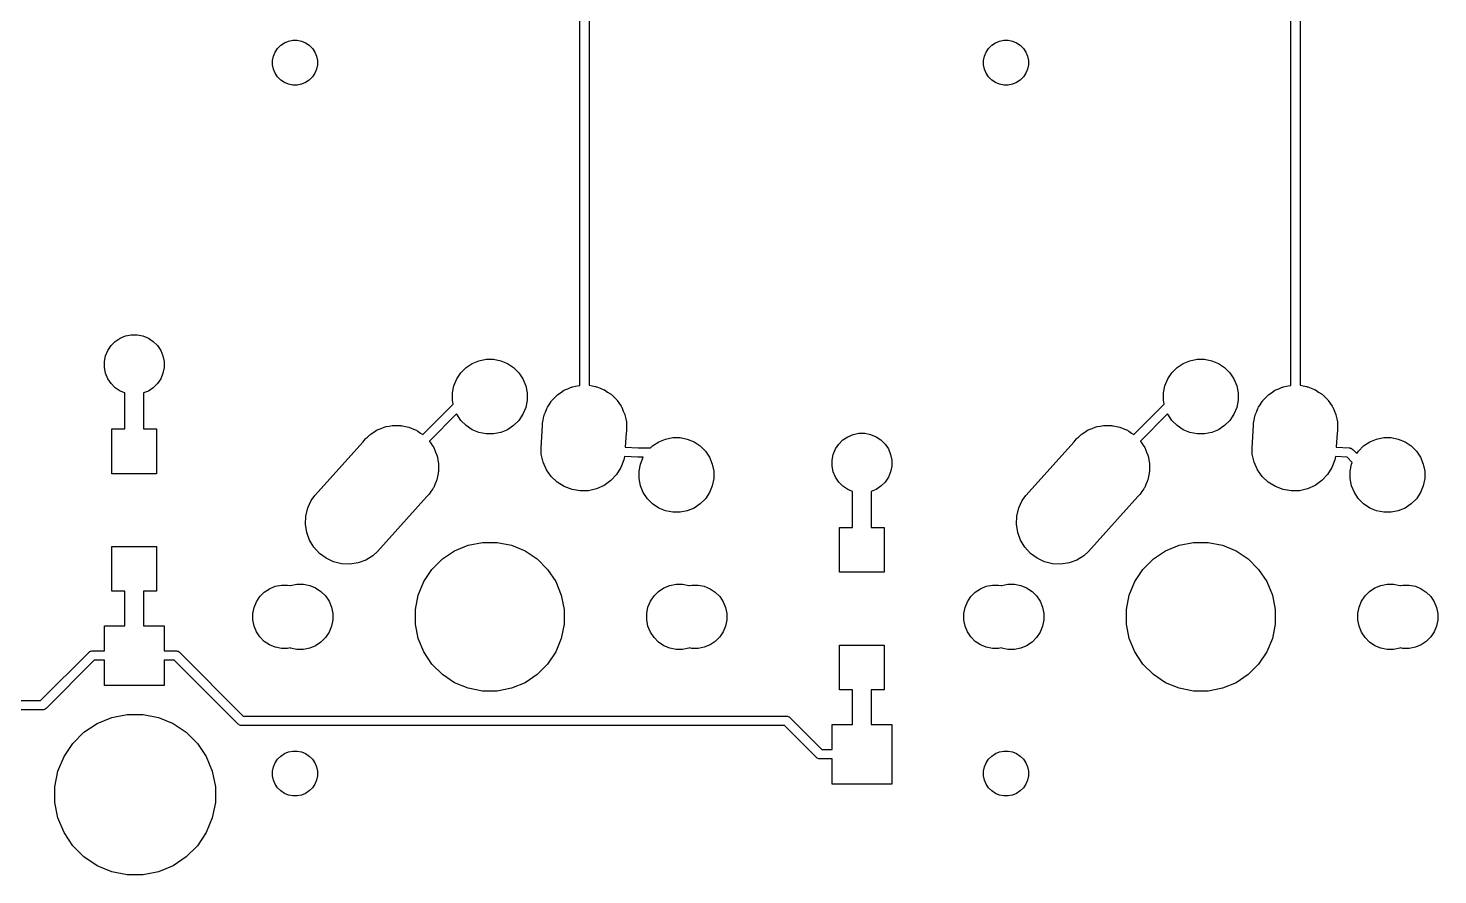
# Model space of a CAD drawing. Extents: x 53 to 306, y -113 to -54.
# Drawn here: x 201.94 to 239.71, y -111.69 to -89 of the extents above; entities that cross this region are included whole.
import ezdxf

# ---------------------------------------------------------------- set-up
doc = ezdxf.new("R2010")
doc.units = 0
doc.layers.add('BLACK', color=7, linetype='CONTINUOUS')

msp = doc.modelspace()

# ---------------------------------------------------------------- linework, layer by layer
at = {"layer": 'BLACK', "linetype": 'CONTINUOUS'}
for p, q in [((235.777, -98.5728), (235.777, -82.9111)), ((236.027, -82.9111), (236.027, -98.5728)), ((216.727, -98.5728), (216.727, -84.3911)), ((216.977, -84.4368), (216.977, -98.5728)), ((208.626, -89.5425), (208.71, -89.459)), ((208.71, -89.459), (208.808, -89.3933)), ((208.808, -89.3933), (208.917, -89.3481)), ((208.917, -89.3481), (209.033, -89.325)), ((209.033, -89.325), (209.151, -89.325)), ((209.151, -89.325), (209.267, -89.3481)), ((209.267, -89.3481), (209.376, -89.3933)), ((209.376, -89.3933), (209.474, -89.459)), ((209.474, -89.459), (209.558, -89.5425)), ((227.676, -89.5425), (227.76, -89.459)), ((227.76, -89.459), (227.858, -89.3933)), ((227.858, -89.3933), (227.967, -89.3481)), ((227.967, -89.3481), (228.083, -89.325)), ((228.083, -89.325), (228.201, -89.325)), ((228.201, -89.325), (228.317, -89.3481)), ((228.317, -89.3481), (228.426, -89.3933)), ((228.426, -89.3933), (228.524, -89.459)), ((228.524, -89.459), (228.608, -89.5425)), ((208.492, -89.8659), (208.515, -89.75)), ((208.492, -89.9841), (208.492, -89.8659)), ((208.515, -89.75), (208.56, -89.6408)), ((208.56, -89.6408), (208.626, -89.5425)), ((209.558, -89.5425), (209.624, -89.6408)), ((209.624, -89.6408), (209.669, -89.75)), ((209.669, -89.75), (209.692, -89.8659)), ((209.692, -89.8659), (209.692, -89.9841)), ((227.542, -89.8659), (227.565, -89.75)), ((227.542, -89.9841), (227.542, -89.8659)), ((227.565, -89.75), (227.61, -89.6408)), ((227.61, -89.6408), (227.676, -89.5425)), ((228.608, -89.5425), (228.674, -89.6408)), ((228.674, -89.6408), (228.719, -89.75)), ((228.719, -89.75), (228.742, -89.8659)), ((228.742, -89.8659), (228.742, -89.9841)), ((208.515, -90.1), (208.492, -89.9841)), ((208.56, -90.2092), (208.515, -90.1)), ((208.626, -90.3075), (208.56, -90.2092)), ((209.624, -90.2092), (209.558, -90.3075)), ((209.669, -90.1), (209.624, -90.2092)), ((209.692, -89.9841), (209.669, -90.1)), ((227.565, -90.1), (227.542, -89.9841)), ((227.61, -90.2092), (227.565, -90.1)), ((227.676, -90.3075), (227.61, -90.2092)), ((228.674, -90.2092), (228.608, -90.3075)), ((228.719, -90.1), (228.674, -90.2092)), ((228.742, -89.9841), (228.719, -90.1)), ((208.71, -90.391), (208.626, -90.3075)), ((208.808, -90.4567), (208.71, -90.391)), ((208.917, -90.5019), (208.808, -90.4567)), ((209.033, -90.525), (208.917, -90.5019)), ((209.151, -90.525), (209.033, -90.525)), ((209.267, -90.5019), (209.151, -90.525)), ((209.376, -90.4567), (209.267, -90.5019)), ((209.474, -90.391), (209.376, -90.4567)), ((209.558, -90.3075), (209.474, -90.391)), ((227.76, -90.391), (227.676, -90.3075)), ((227.858, -90.4567), (227.76, -90.391)), ((227.967, -90.5019), (227.858, -90.4567)), ((228.083, -90.525), (227.967, -90.5019)), ((228.201, -90.525), (228.083, -90.525)), ((228.317, -90.5019), (228.201, -90.525)), ((228.426, -90.4567), (228.317, -90.5019)), ((228.524, -90.391), (228.426, -90.4567)), ((228.608, -90.3075), (228.524, -90.391)), ((204.165, -97.506), (204.276, -97.3946)), ((204.276, -97.3946), (204.407, -97.307)), ((204.407, -97.307), (204.553, -97.2467)), ((204.553, -97.2467), (204.707, -97.216)), ((204.707, -97.216), (204.865, -97.216)), ((204.865, -97.216), (205.019, -97.2467)), ((205.019, -97.2467), (205.165, -97.307)), ((205.165, -97.307), (205.296, -97.3946)), ((205.296, -97.3946), (205.407, -97.506)), ((203.986, -97.9372), (204.017, -97.7826)), ((204.017, -97.7826), (204.077, -97.6371)), ((204.077, -97.6371), (204.165, -97.506)), ((205.407, -97.506), (205.495, -97.6371)), ((205.495, -97.6371), (205.555, -97.7826)), ((205.555, -97.7826), (205.586, -97.9372)), ((203.986, -98.0948), (203.986, -97.9372)), ((204.017, -98.2494), (203.986, -98.0948)), ((205.586, -98.0948), (205.555, -98.2494)), ((205.586, -97.9372), (205.586, -98.0948)), ((213.535, -98.2375), (213.675, -98.0982)), ((213.675, -98.0982), (213.838, -97.9888)), ((213.838, -97.9888), (214.02, -97.9134)), ((214.02, -97.9134), (214.214, -97.875)), ((214.214, -97.875), (214.41, -97.875)), ((214.41, -97.875), (214.604, -97.9134)), ((214.604, -97.9134), (214.786, -97.9888)), ((214.786, -97.9888), (214.949, -98.0982)), ((214.949, -98.0982), (215.089, -98.2375)), ((232.585, -98.2375), (232.725, -98.0982)), ((232.725, -98.0982), (232.888, -97.9888)), ((232.888, -97.9888), (233.07, -97.9134)), ((233.07, -97.9134), (233.264, -97.875)), ((233.264, -97.875), (233.46, -97.875)), ((233.46, -97.875), (233.654, -97.9134)), ((233.654, -97.9134), (233.836, -97.9888)), ((233.836, -97.9888), (233.999, -98.0982)), ((233.999, -98.0982), (234.139, -98.2375)), ((204.077, -98.3949), (204.017, -98.2494)), ((204.165, -98.526), (204.077, -98.3949)), ((204.276, -98.6374), (204.165, -98.526)), ((205.407, -98.526), (205.296, -98.6374)), ((205.495, -98.3949), (205.407, -98.526)), ((205.555, -98.2494), (205.495, -98.3949)), ((213.35, -98.5833), (213.426, -98.4013)), ((213.426, -98.4013), (213.535, -98.2375)), ((215.089, -98.2375), (215.198, -98.4013)), ((215.198, -98.4013), (215.274, -98.5833)), ((232.4, -98.5833), (232.476, -98.4013)), ((232.476, -98.4013), (232.585, -98.2375)), ((234.139, -98.2375), (234.248, -98.4013)), ((234.248, -98.4013), (234.324, -98.5833)), ((204.407, -98.725), (204.276, -98.6374)), ((204.536, -98.7784), (204.407, -98.725)), ((204.536, -99.741), (204.536, -98.7784)), ((205.165, -98.725), (205.036, -98.7784)), ((205.036, -98.7784), (205.036, -99.741)), ((205.296, -98.6374), (205.165, -98.725)), ((213.312, -98.7765), (213.35, -98.5833)), ((213.312, -98.9735), (213.312, -98.7765)), ((215.274, -98.5833), (215.312, -98.7765)), ((215.312, -98.7765), (215.312, -98.9735)), ((215.978, -98.9779), (216.036, -98.9198)), ((216.036, -98.9198), (216.108, -98.8431)), ((216.108, -98.8431), (216.124, -98.832)), ((216.124, -98.832), (216.135, -98.8212)), ((216.135, -98.8212), (216.205, -98.7744)), ((216.205, -98.7744), (216.289, -98.7145)), ((216.289, -98.7145), (216.306, -98.7068)), ((216.306, -98.7068), (216.319, -98.698)), ((216.319, -98.698), (216.399, -98.6649)), ((216.399, -98.6649), (216.491, -98.6236)), ((216.491, -98.6236), (216.509, -98.6195)), ((216.509, -98.6195), (216.524, -98.6132)), ((216.524, -98.6132), (216.612, -98.5958)), ((216.612, -98.5958), (216.707, -98.5738)), ((216.707, -98.5738), (216.725, -98.5733)), ((216.725, -98.5733), (216.727, -98.5728)), ((216.977, -98.5728), (217.056, -98.5886)), ((217.056, -98.5886), (217.147, -98.6038)), ((217.147, -98.6038), (217.163, -98.6097)), ((217.163, -98.6097), (217.18, -98.6132)), ((217.18, -98.6132), (217.271, -98.6509)), ((217.271, -98.6509), (217.354, -98.6824)), ((217.354, -98.6824), (217.368, -98.691)), ((217.368, -98.691), (217.385, -98.698)), ((217.385, -98.698), (217.469, -98.7542)), ((217.469, -98.7542), (217.542, -98.7999)), ((217.542, -98.7999), (217.553, -98.8107)), ((217.553, -98.8107), (217.569, -98.8212)), ((217.569, -98.8212), (217.642, -98.8944)), ((217.642, -98.8944), (217.703, -98.9518)), ((232.362, -98.7765), (232.4, -98.5833)), ((232.362, -98.9735), (232.362, -98.7765)), ((234.324, -98.5833), (234.362, -98.7765)), ((234.362, -98.7765), (234.362, -98.9735)), ((235.028, -98.9779), (235.086, -98.9198)), ((235.086, -98.9198), (235.158, -98.8431)), ((235.158, -98.8431), (235.174, -98.832)), ((235.174, -98.832), (235.185, -98.8212)), ((235.185, -98.8212), (235.255, -98.7744)), ((235.255, -98.7744), (235.339, -98.7145)), ((235.339, -98.7145), (235.356, -98.7068)), ((235.356, -98.7068), (235.369, -98.698)), ((235.369, -98.698), (235.449, -98.6649)), ((235.449, -98.6649), (235.541, -98.6236)), ((235.541, -98.6236), (235.559, -98.6195)), ((235.559, -98.6195), (235.574, -98.6132)), ((235.574, -98.6132), (235.662, -98.5958)), ((235.662, -98.5958), (235.757, -98.5738)), ((235.757, -98.5738), (235.775, -98.5733)), ((235.775, -98.5733), (235.777, -98.5728)), ((236.027, -98.5728), (236.106, -98.5886)), ((236.106, -98.5886), (236.197, -98.6038)), ((236.197, -98.6038), (236.213, -98.6097)), ((236.213, -98.6097), (236.23, -98.6132)), ((236.23, -98.6132), (236.321, -98.6509)), ((236.321, -98.6509), (236.404, -98.6824)), ((236.404, -98.6824), (236.418, -98.691)), ((236.418, -98.691), (236.435, -98.698)), ((236.435, -98.698), (236.519, -98.7542)), ((236.519, -98.7542), (236.592, -98.7999)), ((236.592, -98.7999), (236.603, -98.8107)), ((236.603, -98.8107), (236.619, -98.8212)), ((236.619, -98.8212), (236.692, -98.8944)), ((236.692, -98.8944), (236.753, -98.9518)), ((212.517, -99.8931), (213.333, -99.0775)), ((213.333, -99.0775), (213.312, -98.9735)), ((215.274, -99.1667), (215.198, -99.3487)), ((215.312, -98.9735), (215.274, -99.1667)), ((215.77, -99.3668), (215.801, -99.2936)), ((215.801, -99.2936), (215.839, -99.1923)), ((215.839, -99.1923), (215.849, -99.1756)), ((215.849, -99.1756), (215.855, -99.1621)), ((215.855, -99.1621), (215.9, -99.0952)), ((215.9, -99.0952), (215.957, -99.0045)), ((215.957, -99.0045), (215.97, -98.9903)), ((215.97, -98.9903), (215.978, -98.9779)), ((217.703, -98.9518), (217.712, -98.9643)), ((217.712, -98.9643), (217.726, -98.9779)), ((217.726, -98.9779), (217.785, -99.0657)), ((217.785, -99.0657), (217.832, -99.1323)), ((217.832, -99.1323), (217.838, -99.1459)), ((217.838, -99.1459), (217.849, -99.1621)), ((217.849, -99.1621), (217.89, -99.2613)), ((217.89, -99.2613), (217.923, -99.3344)), ((231.567, -99.8931), (232.383, -99.0775)), ((232.383, -99.0775), (232.362, -98.9735)), ((234.324, -99.1667), (234.248, -99.3487)), ((234.362, -98.9735), (234.324, -99.1667)), ((234.82, -99.3668), (234.851, -99.2936)), ((234.851, -99.2936), (234.889, -99.1923)), ((234.889, -99.1923), (234.899, -99.1756)), ((234.899, -99.1756), (234.905, -99.1621)), ((234.905, -99.1621), (234.95, -99.0952)), ((234.95, -99.0952), (235.007, -99.0045)), ((235.007, -99.0045), (235.02, -98.9903)), ((235.02, -98.9903), (235.028, -98.9779)), ((236.753, -98.9518), (236.762, -98.9643)), ((236.762, -98.9643), (236.776, -98.9779)), ((236.776, -98.9779), (236.835, -99.0657)), ((236.835, -99.0657), (236.882, -99.1323)), ((236.882, -99.1323), (236.888, -99.1459)), ((236.888, -99.1459), (236.899, -99.1621)), ((236.899, -99.1621), (236.94, -99.2613)), ((236.94, -99.2613), (236.973, -99.3344)), ((211.405, -99.7261), (211.484, -99.6932)), ((211.484, -99.6932), (211.508, -99.6884)), ((211.508, -99.6884), (211.532, -99.6798)), ((211.532, -99.6798), (211.617, -99.6667)), ((211.617, -99.6667), (211.701, -99.65)), ((211.701, -99.65), (211.726, -99.65)), ((211.726, -99.65), (211.751, -99.6462)), ((211.751, -99.6462), (211.837, -99.65)), ((211.837, -99.65), (211.923, -99.65)), ((211.923, -99.65), (211.947, -99.6549)), ((211.947, -99.6549), (211.972, -99.656)), ((211.972, -99.656), (212.056, -99.6765)), ((212.056, -99.6765), (212.14, -99.6932)), ((212.14, -99.6932), (212.163, -99.7028)), ((212.163, -99.7028), (212.187, -99.7087)), ((213.423, -99.3411), (212.694, -100.07)), ((213.426, -99.3487), (213.423, -99.3411)), ((213.535, -99.5125), (213.426, -99.3487)), ((213.675, -99.6518), (213.535, -99.5125)), ((213.838, -99.7612), (213.675, -99.6518)), ((214.949, -99.6518), (214.786, -99.7612)), ((215.089, -99.5125), (214.949, -99.6518)), ((215.198, -99.3487), (215.089, -99.5125)), ((215.686, -100.254), (215.727, -99.65)), ((215.727, -99.5842), (215.742, -99.507)), ((215.727, -99.65), (215.727, -99.5842)), ((215.742, -99.507), (215.76, -99.3995)), ((215.76, -99.3995), (215.767, -99.381)), ((215.767, -99.381), (215.77, -99.3668)), ((217.923, -99.3344), (217.926, -99.3486)), ((217.926, -99.3486), (217.934, -99.3668)), ((217.934, -99.3668), (217.955, -99.4732)), ((217.955, -99.4732), (217.973, -99.5503)), ((217.973, -99.5503), (217.973, -99.5647)), ((217.973, -99.5647), (217.977, -99.5842)), ((217.977, -99.5842), (217.977, -99.6933)), ((217.977, -99.6933), (217.978, -99.7163)), ((230.455, -99.7261), (230.534, -99.6932)), ((230.534, -99.6932), (230.558, -99.6884)), ((230.558, -99.6884), (230.582, -99.6798)), ((230.582, -99.6798), (230.667, -99.6667)), ((230.667, -99.6667), (230.751, -99.65)), ((230.751, -99.65), (230.776, -99.65)), ((230.776, -99.65), (230.801, -99.6462)), ((230.801, -99.6462), (230.887, -99.65)), ((230.887, -99.65), (230.973, -99.65)), ((230.973, -99.65), (230.997, -99.6549)), ((230.997, -99.6549), (231.022, -99.656)), ((231.022, -99.656), (231.106, -99.6765)), ((231.106, -99.6765), (231.19, -99.6932)), ((231.19, -99.6932), (231.213, -99.7028)), ((231.213, -99.7028), (231.237, -99.7087)), ((232.473, -99.3411), (231.744, -100.07)), ((232.476, -99.3487), (232.473, -99.3411)), ((232.585, -99.5125), (232.476, -99.3487)), ((232.725, -99.6518), (232.585, -99.5125)), ((232.888, -99.7612), (232.725, -99.6518)), ((233.999, -99.6518), (233.836, -99.7612)), ((234.139, -99.5125), (233.999, -99.6518)), ((234.248, -99.3487), (234.139, -99.5125)), ((234.736, -100.254), (234.777, -99.65)), ((234.777, -99.5842), (234.792, -99.507)), ((234.777, -99.65), (234.777, -99.5842)), ((234.792, -99.507), (234.81, -99.3995)), ((234.81, -99.3995), (234.817, -99.381)), ((234.817, -99.381), (234.82, -99.3668)), ((236.973, -99.3344), (236.976, -99.3486)), ((236.976, -99.3486), (236.984, -99.3668)), ((236.984, -99.3668), (237.005, -99.4732)), ((237.005, -99.4732), (237.023, -99.5503)), ((237.023, -99.5503), (237.023, -99.5647)), ((237.023, -99.5647), (237.027, -99.5842)), ((237.027, -99.5842), (237.027, -99.6933)), ((237.027, -99.6933), (237.028, -99.7163)), ((204.186, -100.941), (204.186, -99.741)), ((204.186, -99.741), (204.536, -99.741)), ((205.036, -99.741), (205.386, -99.741)), ((205.386, -99.741), (205.386, -100.941)), ((210.921, -100.083), (210.938, -100.058)), ((210.938, -100.058), (210.995, -100.001)), ((210.995, -100.001), (211.012, -99.9825)), ((211.012, -99.9825), (211.034, -99.9618)), ((211.034, -99.9618), (211.095, -99.9012)), ((211.095, -99.9012), (211.116, -99.8873)), ((211.116, -99.8873), (211.134, -99.8704)), ((211.134, -99.8704), (211.208, -99.8257)), ((211.208, -99.8257), (211.279, -99.778)), ((211.279, -99.778), (211.302, -99.7685)), ((211.302, -99.7685), (211.324, -99.7555)), ((211.324, -99.7555), (211.405, -99.7261)), ((212.187, -99.7087), (212.265, -99.7451)), ((212.265, -99.7451), (212.345, -99.778)), ((212.345, -99.778), (212.366, -99.7919)), ((212.366, -99.7919), (212.388, -99.8025)), ((212.388, -99.8025), (212.458, -99.8534)), ((212.458, -99.8534), (212.517, -99.8931)), ((212.694, -100.07), (212.7, -100.079)), ((212.7, -100.079), (212.717, -100.097)), ((214.02, -99.8366), (213.838, -99.7612)), ((214.214, -99.875), (214.02, -99.8366)), ((214.41, -99.875), (214.214, -99.875)), ((214.604, -99.8366), (214.41, -99.875)), ((214.786, -99.7612), (214.604, -99.8366)), ((217.969, -99.8471), (217.943, -100.227)), ((217.977, -99.8058), (217.969, -99.8471)), ((217.978, -99.7163), (217.977, -99.7265)), ((217.977, -99.7265), (217.977, -99.8058)), ((218.838, -100.089), (219.02, -100.013)), ((219.02, -100.013), (219.214, -99.975)), ((219.214, -99.975), (219.41, -99.975)), ((219.41, -99.975), (219.604, -100.013)), ((219.604, -100.013), (219.786, -100.089)), ((223.661, -100.148), (223.772, -100.037)), ((223.772, -100.037), (223.903, -99.949)), ((223.903, -99.949), (224.049, -99.8887)), ((224.049, -99.8887), (224.203, -99.858)), ((224.203, -99.858), (224.361, -99.858)), ((224.361, -99.858), (224.515, -99.8887)), ((224.515, -99.8887), (224.661, -99.949)), ((224.661, -99.949), (224.792, -100.037)), ((224.792, -100.037), (224.903, -100.148)), ((229.971, -100.083), (229.988, -100.058)), ((229.988, -100.058), (230.045, -100.001)), ((230.045, -100.001), (230.062, -99.9825)), ((230.062, -99.9825), (230.084, -99.9618)), ((230.084, -99.9618), (230.145, -99.9012)), ((230.145, -99.9012), (230.166, -99.8873)), ((230.166, -99.8873), (230.184, -99.8704)), ((230.184, -99.8704), (230.258, -99.8257)), ((230.258, -99.8257), (230.329, -99.778)), ((230.329, -99.778), (230.352, -99.7685)), ((230.352, -99.7685), (230.374, -99.7555)), ((230.374, -99.7555), (230.455, -99.7261)), ((231.237, -99.7087), (231.315, -99.7451)), ((231.315, -99.7451), (231.395, -99.778)), ((231.395, -99.778), (231.416, -99.7919)), ((231.416, -99.7919), (231.438, -99.8025)), ((231.438, -99.8025), (231.508, -99.8534)), ((231.508, -99.8534), (231.567, -99.8931)), ((231.744, -100.07), (231.75, -100.079)), ((231.75, -100.079), (231.767, -100.097)), ((233.07, -99.8366), (232.888, -99.7612)), ((233.264, -99.875), (233.07, -99.8366)), ((233.46, -99.875), (233.264, -99.875)), ((233.654, -99.8366), (233.46, -99.875)), ((233.836, -99.7612), (233.654, -99.8366)), ((237.019, -99.8471), (236.993, -100.227)), ((237.027, -99.8058), (237.019, -99.8471)), ((237.028, -99.7163), (237.027, -99.7265)), ((237.027, -99.7265), (237.027, -99.8058)), ((237.888, -100.089), (238.07, -100.013)), ((238.07, -100.013), (238.264, -99.975)), ((238.264, -99.975), (238.46, -99.975)), ((238.46, -99.975), (238.654, -100.013)), ((238.654, -100.013), (238.836, -100.089)), ((209.628, -101.525), (210.921, -100.083)), ((212.717, -100.097), (212.761, -100.171)), ((212.761, -100.171), (212.809, -100.242)), ((212.809, -100.242), (212.819, -100.265)), ((212.819, -100.265), (212.831, -100.287)), ((212.831, -100.287), (212.861, -100.367)), ((212.861, -100.367), (212.894, -100.447)), ((212.894, -100.447), (212.899, -100.471)), ((215.691, -100.42), (215.686, -100.254)), ((215.741, -100.636), (215.691, -100.42)), ((217.943, -100.227), (218.29, -100.25)), ((218.29, -100.25), (218.622, -100.25)), ((218.622, -100.25), (218.675, -100.198)), ((218.675, -100.198), (218.838, -100.089)), ((219.786, -100.089), (219.949, -100.198)), ((219.949, -100.198), (220.089, -100.338)), ((220.089, -100.338), (220.198, -100.501)), ((223.482, -100.579), (223.513, -100.425)), ((223.513, -100.425), (223.573, -100.279)), ((223.573, -100.279), (223.661, -100.148)), ((224.903, -100.148), (224.991, -100.279)), ((224.991, -100.279), (225.051, -100.425)), ((225.051, -100.425), (225.082, -100.579)), ((228.678, -101.525), (229.971, -100.083)), ((231.767, -100.097), (231.811, -100.171)), ((231.811, -100.171), (231.859, -100.242)), ((231.859, -100.242), (231.869, -100.265)), ((231.869, -100.265), (231.881, -100.287)), ((231.881, -100.287), (231.911, -100.367)), ((231.911, -100.367), (231.944, -100.447)), ((231.944, -100.447), (231.949, -100.471)), ((234.741, -100.42), (234.736, -100.254)), ((234.791, -100.636), (234.741, -100.42)), ((236.993, -100.227), (237.334, -100.25)), ((237.334, -100.25), (237.335, -100.25)), ((237.335, -100.25), (237.346, -100.251)), ((237.346, -100.251), (237.35, -100.251)), ((237.35, -100.251), (237.352, -100.251)), ((237.352, -100.251), (237.36, -100.252)), ((237.36, -100.252), (237.364, -100.253)), ((237.364, -100.253), (237.368, -100.254)), ((237.368, -100.254), (237.376, -100.257)), ((237.376, -100.257), (237.384, -100.259)), ((237.384, -100.259), (237.387, -100.261)), ((237.387, -100.261), (237.391, -100.263)), ((237.391, -100.263), (237.398, -100.267)), ((237.398, -100.267), (237.405, -100.271)), ((237.405, -100.271), (237.409, -100.274)), ((237.409, -100.274), (237.412, -100.276)), ((237.412, -100.276), (237.418, -100.281)), ((237.418, -100.281), (237.424, -100.287)), ((237.424, -100.287), (237.427, -100.29)), ((237.427, -100.29), (237.43, -100.293)), ((237.43, -100.293), (237.431, -100.295)), ((237.431, -100.295), (237.541, -100.404)), ((237.541, -100.404), (237.585, -100.338)), ((237.585, -100.338), (237.725, -100.198)), ((237.725, -100.198), (237.888, -100.089)), ((238.836, -100.089), (238.999, -100.198)), ((238.999, -100.198), (239.139, -100.338)), ((239.139, -100.338), (239.248, -100.501)), ((212.899, -100.471), (212.907, -100.495)), ((212.907, -100.495), (212.92, -100.58)), ((212.92, -100.58), (212.937, -100.664)), ((212.937, -100.664), (212.937, -100.689)), ((212.937, -100.689), (212.941, -100.714)), ((212.941, -100.714), (212.937, -100.8)), ((212.937, -100.8), (212.937, -100.886)), ((215.832, -100.838), (215.741, -100.636)), ((217.825, -100.778), (217.707, -100.966)), ((217.903, -100.57), (217.825, -100.778)), ((217.919, -100.476), (217.903, -100.57)), ((218.275, -100.5), (217.919, -100.476)), ((218.279, -100.5), (218.275, -100.5)), ((218.281, -100.5), (218.279, -100.5)), ((218.283, -100.501), (218.281, -100.5)), ((218.287, -100.5), (218.283, -100.501)), ((218.426, -100.5), (218.287, -100.5)), ((218.312, -100.877), (218.35, -100.683)), ((218.35, -100.683), (218.426, -100.501)), ((218.426, -100.501), (218.426, -100.5)), ((220.198, -100.501), (220.274, -100.683)), ((220.274, -100.683), (220.312, -100.877)), ((223.482, -100.737), (223.482, -100.579)), ((223.513, -100.891), (223.482, -100.737)), ((225.082, -100.737), (225.051, -100.891)), ((225.082, -100.579), (225.082, -100.737)), ((231.949, -100.471), (231.957, -100.495)), ((231.957, -100.495), (231.97, -100.58)), ((231.97, -100.58), (231.987, -100.664)), ((231.987, -100.664), (231.987, -100.689)), ((231.987, -100.689), (231.991, -100.714)), ((231.991, -100.714), (231.987, -100.8)), ((231.987, -100.8), (231.987, -100.886)), ((234.882, -100.838), (234.791, -100.636)), ((236.875, -100.778), (236.757, -100.966)), ((236.953, -100.57), (236.875, -100.778)), ((236.969, -100.476), (236.953, -100.57)), ((237.28, -100.497), (236.969, -100.476)), ((237.42, -100.637), (237.28, -100.497)), ((237.362, -100.877), (237.4, -100.683)), ((237.4, -100.683), (237.42, -100.637)), ((239.248, -100.501), (239.324, -100.683)), ((239.324, -100.683), (239.362, -100.877)), ((205.386, -100.941), (204.186, -100.941)), ((212.878, -101.15), (212.842, -101.228)), ((212.884, -101.126), (212.878, -101.15)), ((212.894, -101.103), (212.884, -101.126)), ((212.911, -101.019), (212.894, -101.103)), ((212.931, -100.935), (212.911, -101.019)), ((212.932, -100.91), (212.931, -100.935)), ((212.937, -100.886), (212.932, -100.91)), ((215.96, -101.018), (215.832, -100.838)), ((216.121, -101.17), (215.96, -101.018)), ((216.309, -101.288), (216.121, -101.17)), ((217.555, -101.127), (217.375, -101.255)), ((217.707, -100.966), (217.555, -101.127)), ((218.312, -101.073), (218.312, -100.877)), ((218.35, -101.267), (218.312, -101.073)), ((220.312, -101.073), (220.274, -101.267)), ((220.312, -100.877), (220.312, -101.073)), ((223.573, -101.037), (223.513, -100.891)), ((223.661, -101.168), (223.573, -101.037)), ((223.772, -101.279), (223.661, -101.168)), ((224.903, -101.168), (224.792, -101.279)), ((224.991, -101.037), (224.903, -101.168)), ((225.051, -100.891), (224.991, -101.037)), ((231.928, -101.15), (231.892, -101.228)), ((231.934, -101.126), (231.928, -101.15)), ((231.944, -101.103), (231.934, -101.126)), ((231.961, -101.019), (231.944, -101.103)), ((231.981, -100.935), (231.961, -101.019)), ((231.982, -100.91), (231.981, -100.935)), ((231.987, -100.886), (231.982, -100.91)), ((235.01, -101.018), (234.882, -100.838)), ((235.171, -101.17), (235.01, -101.018)), ((235.359, -101.288), (235.171, -101.17)), ((236.605, -101.127), (236.425, -101.255)), ((236.757, -100.966), (236.605, -101.127)), ((237.362, -101.073), (237.362, -100.877)), ((237.4, -101.267), (237.362, -101.073)), ((239.362, -101.073), (239.324, -101.267)), ((239.362, -100.877), (239.362, -101.073)), ((209.529, -101.659), (209.628, -101.525)), ((212.629, -101.549), (211.302, -103.027)), ((212.686, -101.492), (212.629, -101.549)), ((212.734, -101.42), (212.686, -101.492)), ((212.785, -101.351), (212.734, -101.42)), ((212.795, -101.329), (212.785, -101.351)), ((212.809, -101.308), (212.795, -101.329)), ((212.842, -101.228), (212.809, -101.308)), ((216.517, -101.366), (216.309, -101.288)), ((216.735, -101.403), (216.517, -101.366)), ((216.957, -101.396), (216.735, -101.403)), ((217.173, -101.346), (216.957, -101.396)), ((217.375, -101.255), (217.173, -101.346)), ((218.426, -101.449), (218.35, -101.267)), ((218.535, -101.612), (218.426, -101.449)), ((220.198, -101.449), (220.089, -101.612)), ((220.274, -101.267), (220.198, -101.449)), ((223.903, -101.367), (223.772, -101.279)), ((224.032, -101.42), (223.903, -101.367)), ((224.032, -102.383), (224.032, -101.42)), ((224.661, -101.367), (224.532, -101.42)), ((224.532, -101.42), (224.532, -102.383)), ((224.792, -101.279), (224.661, -101.367)), ((228.579, -101.659), (228.678, -101.525)), ((231.679, -101.549), (230.352, -103.027)), ((231.736, -101.492), (231.679, -101.549)), ((231.784, -101.42), (231.736, -101.492)), ((231.835, -101.351), (231.784, -101.42)), ((231.845, -101.329), (231.835, -101.351)), ((231.859, -101.308), (231.845, -101.329)), ((231.892, -101.228), (231.859, -101.308)), ((235.567, -101.366), (235.359, -101.288)), ((235.785, -101.403), (235.567, -101.366)), ((236.007, -101.396), (235.785, -101.403)), ((236.223, -101.346), (236.007, -101.396)), ((236.425, -101.255), (236.223, -101.346)), ((237.476, -101.449), (237.4, -101.267)), ((237.585, -101.612), (237.476, -101.449)), ((239.248, -101.449), (239.139, -101.612)), ((239.324, -101.267), (239.248, -101.449)), ((209.383, -102.075), (209.436, -101.86)), ((209.436, -101.86), (209.529, -101.659)), ((218.675, -101.752), (218.535, -101.612)), ((218.838, -101.861), (218.675, -101.752)), ((219.02, -101.937), (218.838, -101.861)), ((219.214, -101.975), (219.02, -101.937)), ((219.604, -101.937), (219.41, -101.975)), ((219.786, -101.861), (219.604, -101.937)), ((219.949, -101.752), (219.786, -101.861)), ((220.089, -101.612), (219.949, -101.752)), ((228.433, -102.075), (228.486, -101.86)), ((228.486, -101.86), (228.579, -101.659)), ((237.725, -101.752), (237.585, -101.612)), ((237.888, -101.861), (237.725, -101.752)), ((238.07, -101.937), (237.888, -101.861)), ((238.264, -101.975), (238.07, -101.937)), ((238.654, -101.937), (238.46, -101.975)), ((238.836, -101.861), (238.654, -101.937)), ((238.999, -101.752), (238.836, -101.861)), ((239.139, -101.612), (238.999, -101.752)), ((209.373, -102.296), (209.383, -102.075)), ((209.407, -102.515), (209.373, -102.296)), ((219.41, -101.975), (219.214, -101.975)), ((228.423, -102.296), (228.433, -102.075)), ((228.457, -102.515), (228.423, -102.296)), ((238.46, -101.975), (238.264, -101.975)), ((209.483, -102.723), (209.407, -102.515)), ((209.597, -102.913), (209.483, -102.723)), ((223.682, -103.583), (223.682, -102.383)), ((223.682, -102.383), (224.032, -102.383)), ((224.532, -102.383), (224.882, -102.383)), ((224.882, -102.383), (224.882, -103.583)), ((228.533, -102.723), (228.457, -102.515)), ((228.647, -102.913), (228.533, -102.723)), ((204.186, -104.091), (204.186, -102.891)), ((204.186, -102.891), (205.386, -102.891)), ((205.386, -102.891), (205.386, -104.091)), ((209.747, -103.076), (209.597, -102.913)), ((209.926, -103.208), (209.747, -103.076)), ((211.302, -103.027), (211.18, -103.14)), ((213.041, -103.226), (213.368, -103.008)), ((213.368, -103.008), (213.73, -102.858)), ((213.73, -102.858), (214.116, -102.781)), ((214.116, -102.781), (214.508, -102.781)), ((214.508, -102.781), (214.894, -102.858)), ((214.894, -102.858), (215.256, -103.008)), ((215.256, -103.008), (215.583, -103.226)), ((228.797, -103.076), (228.647, -102.913)), ((228.976, -103.208), (228.797, -103.076)), ((230.352, -103.027), (230.23, -103.14)), ((232.091, -103.226), (232.418, -103.008)), ((232.418, -103.008), (232.78, -102.858)), ((232.78, -102.858), (233.166, -102.781)), ((233.166, -102.781), (233.558, -102.781)), ((233.558, -102.781), (233.944, -102.858)), ((233.944, -102.858), (234.306, -103.008)), ((234.306, -103.008), (234.633, -103.226)), ((210.127, -103.301), (209.926, -103.208)), ((210.342, -103.354), (210.127, -103.301)), ((210.563, -103.364), (210.342, -103.354)), ((210.782, -103.33), (210.563, -103.364)), ((210.99, -103.254), (210.782, -103.33)), ((211.18, -103.14), (210.99, -103.254)), ((212.763, -103.504), (213.041, -103.226)), ((215.583, -103.226), (215.861, -103.504)), ((229.177, -103.301), (228.976, -103.208)), ((229.392, -103.354), (229.177, -103.301)), ((229.613, -103.364), (229.392, -103.354)), ((229.832, -103.33), (229.613, -103.364)), ((230.04, -103.254), (229.832, -103.33)), ((230.23, -103.14), (230.04, -103.254)), ((231.813, -103.504), (232.091, -103.226)), ((234.633, -103.226), (234.911, -103.504)), ((212.395, -104.193), (212.545, -103.831)), ((212.545, -103.831), (212.763, -103.504)), ((215.861, -103.504), (216.079, -103.831)), ((216.079, -103.831), (216.229, -104.193)), ((224.882, -103.583), (223.682, -103.583)), ((231.445, -104.193), (231.595, -103.831)), ((231.595, -103.831), (231.813, -103.504)), ((234.911, -103.504), (235.129, -103.831)), ((235.129, -103.831), (235.279, -104.193)), ((204.536, -104.091), (204.186, -104.091)), ((204.536, -105.016), (204.536, -104.091)), ((205.386, -104.091), (205.036, -104.091)), ((205.036, -104.091), (205.036, -105.016)), ((208.059, -104.372), (208.152, -104.233)), ((208.152, -104.233), (208.27, -104.115)), ((208.27, -104.115), (208.409, -104.022)), ((208.409, -104.022), (208.564, -103.958)), ((208.564, -103.958), (208.728, -103.925)), ((208.728, -103.925), (208.896, -103.925)), ((208.896, -103.925), (208.965, -103.939)), ((208.965, -103.939), (208.977, -103.934)), ((208.977, -103.934), (209.146, -103.9)), ((209.146, -103.9), (209.318, -103.9)), ((209.318, -103.9), (209.487, -103.934)), ((209.487, -103.934), (209.646, -104)), ((209.646, -104), (209.79, -104.095)), ((209.79, -104.095), (209.912, -104.217)), ((209.912, -104.217), (210.007, -104.361)), ((212.318, -104.579), (212.395, -104.193)), ((216.229, -104.193), (216.306, -104.579)), ((218.617, -104.361), (218.712, -104.217)), ((218.712, -104.217), (218.834, -104.095)), ((218.834, -104.095), (218.978, -104)), ((218.978, -104), (219.137, -103.934)), ((219.137, -103.934), (219.306, -103.9)), ((219.306, -103.9), (219.478, -103.9)), ((219.478, -103.9), (219.647, -103.934)), ((219.647, -103.934), (219.659, -103.939)), ((219.659, -103.939), (219.728, -103.925)), ((219.728, -103.925), (219.896, -103.925)), ((219.896, -103.925), (220.06, -103.958)), ((220.06, -103.958), (220.215, -104.022)), ((220.215, -104.022), (220.354, -104.115)), ((220.354, -104.115), (220.472, -104.233)), ((220.472, -104.233), (220.565, -104.372)), ((227.109, -104.372), (227.202, -104.233)), ((227.202, -104.233), (227.32, -104.115)), ((227.32, -104.115), (227.459, -104.022)), ((227.459, -104.022), (227.614, -103.958)), ((227.614, -103.958), (227.778, -103.925)), ((227.778, -103.925), (227.946, -103.925)), ((227.946, -103.925), (228.015, -103.939)), ((228.015, -103.939), (228.027, -103.934)), ((228.027, -103.934), (228.196, -103.9)), ((228.196, -103.9), (228.368, -103.9)), ((228.368, -103.9), (228.537, -103.934)), ((228.537, -103.934), (228.696, -104)), ((228.696, -104), (228.84, -104.095)), ((228.84, -104.095), (228.962, -104.217)), ((228.962, -104.217), (229.057, -104.361)), ((231.368, -104.579), (231.445, -104.193)), ((235.279, -104.193), (235.356, -104.579)), ((237.667, -104.361), (237.762, -104.217)), ((237.762, -104.217), (237.884, -104.095)), ((237.884, -104.095), (238.028, -104)), ((238.028, -104), (238.187, -103.934)), ((238.187, -103.934), (238.356, -103.9)), ((238.356, -103.9), (238.528, -103.9)), ((238.528, -103.9), (238.697, -103.934)), ((238.697, -103.934), (238.709, -103.939)), ((238.709, -103.939), (238.778, -103.925)), ((238.778, -103.925), (238.946, -103.925)), ((238.946, -103.925), (239.11, -103.958)), ((239.11, -103.958), (239.265, -104.022)), ((239.265, -104.022), (239.404, -104.115)), ((239.404, -104.115), (239.522, -104.233)), ((239.522, -104.233), (239.615, -104.372)), ((207.962, -104.691), (207.995, -104.527)), ((207.995, -104.527), (208.059, -104.372)), ((210.007, -104.361), (210.073, -104.52)), ((210.073, -104.52), (210.107, -104.689)), ((212.318, -104.971), (212.318, -104.579)), ((216.306, -104.579), (216.306, -104.971)), ((218.517, -104.689), (218.551, -104.52)), ((218.551, -104.52), (218.617, -104.361)), ((220.565, -104.372), (220.629, -104.527)), ((220.629, -104.527), (220.662, -104.691)), ((227.012, -104.691), (227.045, -104.527)), ((227.045, -104.527), (227.109, -104.372)), ((229.057, -104.361), (229.123, -104.52)), ((229.123, -104.52), (229.157, -104.689)), ((231.368, -104.971), (231.368, -104.579)), ((235.356, -104.579), (235.356, -104.971)), ((237.567, -104.689), (237.601, -104.52)), ((237.601, -104.52), (237.667, -104.361)), ((239.615, -104.372), (239.679, -104.527)), ((239.679, -104.527), (239.712, -104.691)), ((207.962, -104.859), (207.962, -104.691)), ((207.995, -105.023), (207.962, -104.859)), ((210.107, -104.861), (210.073, -105.03)), ((210.107, -104.689), (210.107, -104.861)), ((212.395, -105.357), (212.318, -104.971)), ((216.306, -104.971), (216.229, -105.357)), ((218.517, -104.861), (218.517, -104.689)), ((218.551, -105.03), (218.517, -104.861)), ((220.662, -104.859), (220.629, -105.023)), ((220.662, -104.691), (220.662, -104.859)), ((227.012, -104.859), (227.012, -104.691)), ((227.045, -105.023), (227.012, -104.859)), ((229.157, -104.861), (229.123, -105.03)), ((229.157, -104.689), (229.157, -104.861)), ((231.445, -105.357), (231.368, -104.971)), ((235.356, -104.971), (235.279, -105.357)), ((237.567, -104.861), (237.567, -104.689)), ((237.601, -105.03), (237.567, -104.861)), ((239.712, -104.859), (239.679, -105.023)), ((239.712, -104.691), (239.712, -104.859)), ((203.986, -105.691), (203.986, -105.016)), ((203.986, -105.016), (204.536, -105.016)), ((205.036, -105.016), (205.586, -105.016)), ((205.586, -105.016), (205.586, -105.691)), ((208.059, -105.178), (207.995, -105.023)), ((208.152, -105.317), (208.059, -105.178)), ((208.27, -105.435), (208.152, -105.317)), ((209.912, -105.333), (209.79, -105.455)), ((210.007, -105.189), (209.912, -105.333)), ((210.073, -105.03), (210.007, -105.189)), ((212.545, -105.719), (212.395, -105.357)), ((216.229, -105.357), (216.079, -105.719)), ((218.617, -105.189), (218.551, -105.03)), ((218.712, -105.333), (218.617, -105.189)), ((218.834, -105.455), (218.712, -105.333)), ((220.472, -105.317), (220.354, -105.435)), ((220.565, -105.178), (220.472, -105.317)), ((220.629, -105.023), (220.565, -105.178)), ((227.109, -105.178), (227.045, -105.023)), ((227.202, -105.317), (227.109, -105.178)), ((227.32, -105.435), (227.202, -105.317)), ((228.962, -105.333), (228.84, -105.455)), ((229.057, -105.189), (228.962, -105.333)), ((229.123, -105.03), (229.057, -105.189)), ((231.595, -105.719), (231.445, -105.357)), ((235.279, -105.357), (235.129, -105.719)), ((237.667, -105.189), (237.601, -105.03)), ((237.762, -105.333), (237.667, -105.189)), ((237.884, -105.455), (237.762, -105.333)), ((239.522, -105.317), (239.404, -105.435)), ((239.615, -105.178), (239.522, -105.317)), ((239.679, -105.023), (239.615, -105.178)), ((202.278, -107.022), (203.568, -105.732)), ((203.568, -105.732), (203.572, -105.727)), ((203.572, -105.727), (203.577, -105.723)), ((203.577, -105.723), (203.591, -105.712)), ((203.577, -105.723), (203.577, -105.723)), ((203.591, -105.712), (203.596, -105.709)), ((203.596, -105.709), (203.613, -105.7)), ((203.613, -105.7), (203.636, -105.693)), ((203.636, -105.693), (203.655, -105.691)), ((203.655, -105.691), (203.661, -105.69)), ((203.655, -105.691), (203.655, -105.691)), ((203.661, -105.69), (203.667, -105.691)), ((203.667, -105.691), (203.986, -105.691)), ((205.586, -105.691), (205.905, -105.691)), ((205.905, -105.691), (205.911, -105.69)), ((205.911, -105.69), (205.917, -105.691)), ((205.917, -105.691), (205.917, -105.691)), ((205.917, -105.691), (205.936, -105.693)), ((205.936, -105.693), (205.959, -105.7)), ((205.959, -105.7), (205.981, -105.712)), ((205.981, -105.712), (206, -105.727)), ((206, -105.727), (206.004, -105.732)), ((206.004, -105.732), (207.709, -107.437)), ((208.409, -105.528), (208.27, -105.435)), ((208.564, -105.592), (208.409, -105.528)), ((208.728, -105.625), (208.564, -105.592)), ((208.896, -105.625), (208.728, -105.625)), ((208.965, -105.611), (208.896, -105.625)), ((208.977, -105.616), (208.965, -105.611)), ((209.146, -105.65), (208.977, -105.616)), ((209.318, -105.65), (209.146, -105.65)), ((209.487, -105.616), (209.318, -105.65)), ((209.646, -105.55), (209.487, -105.616)), ((209.79, -105.455), (209.646, -105.55)), ((212.763, -106.046), (212.545, -105.719)), ((216.079, -105.719), (215.861, -106.046)), ((218.978, -105.55), (218.834, -105.455)), ((219.137, -105.616), (218.978, -105.55)), ((219.306, -105.65), (219.137, -105.616)), ((219.478, -105.65), (219.306, -105.65)), ((219.647, -105.616), (219.478, -105.65)), ((219.659, -105.611), (219.647, -105.616)), ((219.728, -105.625), (219.659, -105.611)), ((219.896, -105.625), (219.728, -105.625)), ((220.06, -105.592), (219.896, -105.625)), ((220.215, -105.528), (220.06, -105.592)), ((220.354, -105.435), (220.215, -105.528)), ((223.682, -106.733), (223.682, -105.533)), ((223.682, -105.533), (224.882, -105.533)), ((224.882, -105.533), (224.882, -106.733)), ((227.459, -105.528), (227.32, -105.435)), ((227.614, -105.592), (227.459, -105.528)), ((227.778, -105.625), (227.614, -105.592)), ((227.946, -105.625), (227.778, -105.625)), ((228.015, -105.611), (227.946, -105.625)), ((228.027, -105.616), (228.015, -105.611)), ((228.196, -105.65), (228.027, -105.616)), ((228.368, -105.65), (228.196, -105.65)), ((228.537, -105.616), (228.368, -105.65)), ((228.696, -105.55), (228.537, -105.616)), ((228.84, -105.455), (228.696, -105.55)), ((231.813, -106.046), (231.595, -105.719)), ((235.129, -105.719), (234.911, -106.046)), ((238.028, -105.55), (237.884, -105.455)), ((238.187, -105.616), (238.028, -105.55)), ((238.356, -105.65), (238.187, -105.616)), ((238.528, -105.65), (238.356, -105.65)), ((238.697, -105.616), (238.528, -105.65)), ((238.709, -105.611), (238.697, -105.616)), ((238.778, -105.625), (238.709, -105.611)), ((238.946, -105.625), (238.778, -105.625)), ((239.11, -105.592), (238.946, -105.625)), ((239.265, -105.528), (239.11, -105.592)), ((239.404, -105.435), (239.265, -105.528)), ((203.712, -105.941), (202.423, -107.231)), ((203.986, -105.941), (203.712, -105.941)), ((203.986, -106.616), (203.986, -105.941)), ((205.86, -105.941), (205.586, -105.941)), ((205.586, -105.941), (205.586, -106.616)), ((207.565, -107.646), (205.86, -105.941)), ((213.041, -106.324), (212.763, -106.046)), ((215.861, -106.046), (215.583, -106.324)), ((232.091, -106.324), (231.813, -106.046)), ((234.911, -106.046), (234.633, -106.324)), ((213.368, -106.542), (213.041, -106.324)), ((215.583, -106.324), (215.256, -106.542)), ((232.418, -106.542), (232.091, -106.324)), ((234.633, -106.324), (234.306, -106.542)), ((205.586, -106.616), (203.986, -106.616)), ((213.73, -106.692), (213.368, -106.542)), ((214.116, -106.769), (213.73, -106.692)), ((214.508, -106.769), (214.116, -106.769)), ((214.894, -106.692), (214.508, -106.769)), ((215.256, -106.542), (214.894, -106.692)), ((224.032, -106.733), (223.682, -106.733)), ((224.032, -107.658), (224.032, -106.733)), ((224.882, -106.733), (224.532, -106.733)), ((224.532, -106.733), (224.532, -107.658)), ((232.78, -106.692), (232.418, -106.542)), ((233.166, -106.769), (232.78, -106.692)), ((233.558, -106.769), (233.166, -106.769)), ((233.944, -106.692), (233.558, -106.769)), ((234.306, -106.542), (233.944, -106.692)), ((187.647, -107.022), (202.278, -107.022)), ((202.4, -107.251), (202.378, -107.263)), ((202.419, -107.235), (202.4, -107.251)), ((202.423, -107.231), (202.419, -107.235)), ((202.324, -107.272), (187.601, -107.272)), ((202.33, -107.272), (202.324, -107.272)), ((202.336, -107.272), (202.33, -107.272)), ((202.355, -107.27), (202.336, -107.272)), ((202.336, -107.272), (202.336, -107.272)), ((202.378, -107.263), (202.355, -107.27)), ((203.439, -107.87), (203.792, -107.635)), ((203.792, -107.635), (204.183, -107.473)), ((204.183, -107.473), (204.598, -107.39)), ((204.598, -107.39), (205.022, -107.39)), ((205.022, -107.39), (205.437, -107.473)), ((205.437, -107.473), (205.828, -107.635)), ((205.828, -107.635), (206.181, -107.87)), ((207.709, -107.437), (222.255, -107.437)), ((222.255, -107.437), (222.261, -107.436)), ((222.261, -107.436), (222.267, -107.437)), ((222.267, -107.437), (222.267, -107.437)), ((222.267, -107.437), (222.285, -107.439)), ((222.285, -107.439), (222.309, -107.446)), ((222.309, -107.446), (222.33, -107.458)), ((222.33, -107.458), (222.35, -107.473)), ((222.35, -107.473), (222.353, -107.478)), ((222.353, -107.478), (223.208, -108.333)), ((203.14, -108.169), (203.439, -107.87)), ((206.181, -107.87), (206.48, -108.169)), ((207.568, -107.651), (207.565, -107.646)), ((207.573, -107.655), (207.568, -107.651)), ((207.588, -107.666), (207.573, -107.655)), ((207.609, -107.678), (207.588, -107.666)), ((207.633, -107.685), (207.609, -107.678)), ((207.651, -107.687), (207.633, -107.685)), ((207.657, -107.688), (207.651, -107.687)), ((207.651, -107.687), (207.651, -107.687)), ((207.663, -107.687), (207.657, -107.688)), ((222.209, -107.687), (207.663, -107.687)), ((223.064, -108.542), (222.209, -107.687)), ((223.482, -108.333), (223.482, -107.658)), ((223.482, -107.658), (224.032, -107.658)), ((224.532, -107.658), (225.082, -107.658)), ((225.082, -107.658), (225.082, -109.258)), ((202.905, -108.522), (203.14, -108.169)), ((206.48, -108.169), (206.715, -108.522)), ((208.917, -108.398), (209.033, -108.375)), ((209.033, -108.375), (209.151, -108.375)), ((209.151, -108.375), (209.267, -108.398)), ((223.208, -108.333), (223.482, -108.333)), ((227.967, -108.398), (228.083, -108.375)), ((228.083, -108.375), (228.201, -108.375)), ((228.201, -108.375), (228.317, -108.398)), ((202.743, -108.913), (202.905, -108.522)), ((206.715, -108.522), (206.877, -108.913)), ((208.515, -108.8), (208.56, -108.691)), ((208.56, -108.691), (208.626, -108.593)), ((208.626, -108.593), (208.71, -108.509)), ((208.71, -108.509), (208.808, -108.443)), ((208.808, -108.443), (208.917, -108.398)), ((209.267, -108.398), (209.376, -108.443)), ((209.376, -108.443), (209.474, -108.509)), ((209.474, -108.509), (209.558, -108.593)), ((209.558, -108.593), (209.624, -108.691)), ((209.624, -108.691), (209.669, -108.8)), ((223.068, -108.547), (223.064, -108.542)), ((223.073, -108.551), (223.068, -108.547)), ((223.084, -108.56), (223.073, -108.551)), ((223.073, -108.551), (223.073, -108.551)), ((223.087, -108.562), (223.084, -108.56)), ((223.109, -108.574), (223.087, -108.562)), ((223.132, -108.581), (223.109, -108.574)), ((223.151, -108.583), (223.132, -108.581)), ((223.157, -108.584), (223.151, -108.583)), ((223.151, -108.583), (223.151, -108.583)), ((223.163, -108.583), (223.157, -108.584)), ((223.482, -108.583), (223.163, -108.583)), ((223.482, -109.258), (223.482, -108.583)), ((227.565, -108.8), (227.61, -108.691)), ((227.61, -108.691), (227.676, -108.593)), ((227.676, -108.593), (227.76, -108.509)), ((227.76, -108.509), (227.858, -108.443)), ((227.858, -108.443), (227.967, -108.398)), ((228.317, -108.398), (228.426, -108.443)), ((228.426, -108.443), (228.524, -108.509)), ((228.524, -108.509), (228.608, -108.593)), ((228.608, -108.593), (228.674, -108.691)), ((228.674, -108.691), (228.719, -108.8)), ((202.66, -109.328), (202.743, -108.913)), ((206.877, -108.913), (206.96, -109.328)), ((208.492, -108.916), (208.515, -108.8)), ((208.492, -109.034), (208.492, -108.916)), ((208.515, -109.15), (208.492, -109.034)), ((209.669, -108.8), (209.692, -108.916)), ((209.692, -109.034), (209.669, -109.15)), ((209.692, -108.916), (209.692, -109.034)), ((227.542, -108.916), (227.565, -108.8)), ((227.542, -109.034), (227.542, -108.916)), ((227.565, -109.15), (227.542, -109.034)), ((228.719, -108.8), (228.742, -108.916)), ((228.742, -109.034), (228.719, -109.15)), ((228.742, -108.916), (228.742, -109.034)), ((202.66, -109.752), (202.66, -109.328)), ((206.96, -109.328), (206.96, -109.752)), ((208.56, -109.259), (208.515, -109.15)), ((208.626, -109.357), (208.56, -109.259)), ((208.71, -109.441), (208.626, -109.357)), ((208.808, -109.507), (208.71, -109.441)), ((208.917, -109.552), (208.808, -109.507)), ((209.376, -109.507), (209.267, -109.552)), ((209.474, -109.441), (209.376, -109.507)), ((209.558, -109.357), (209.474, -109.441)), ((209.624, -109.259), (209.558, -109.357)), ((209.669, -109.15), (209.624, -109.259)), ((225.082, -109.258), (223.482, -109.258)), ((227.61, -109.259), (227.565, -109.15)), ((227.676, -109.357), (227.61, -109.259)), ((227.76, -109.441), (227.676, -109.357)), ((227.858, -109.507), (227.76, -109.441)), ((227.967, -109.552), (227.858, -109.507)), ((228.426, -109.507), (228.317, -109.552)), ((228.524, -109.441), (228.426, -109.507)), ((228.608, -109.357), (228.524, -109.441)), ((228.674, -109.259), (228.608, -109.357)), ((228.719, -109.15), (228.674, -109.259)), ((202.743, -110.167), (202.66, -109.752)), ((206.96, -109.752), (206.877, -110.167)), ((209.033, -109.575), (208.917, -109.552)), ((209.151, -109.575), (209.033, -109.575)), ((209.267, -109.552), (209.151, -109.575)), ((228.083, -109.575), (227.967, -109.552)), ((228.201, -109.575), (228.083, -109.575)), ((228.317, -109.552), (228.201, -109.575)), ((202.905, -110.558), (202.743, -110.167)), ((206.877, -110.167), (206.715, -110.558)), ((203.14, -110.911), (202.905, -110.558)), ((206.715, -110.558), (206.48, -110.911)), ((203.439, -111.21), (203.14, -110.911)), ((206.48, -110.911), (206.181, -111.21)), ((203.792, -111.445), (203.439, -111.21)), ((206.181, -111.21), (205.828, -111.445)), ((204.183, -111.607), (203.792, -111.445)), ((204.598, -111.69), (204.183, -111.607)), ((205.022, -111.69), (204.598, -111.69)), ((205.437, -111.607), (205.022, -111.69)), ((205.828, -111.445), (205.437, -111.607))]:
    msp.add_line(p, q, dxfattribs=at)

doc.saveas('drawing.dxf')
